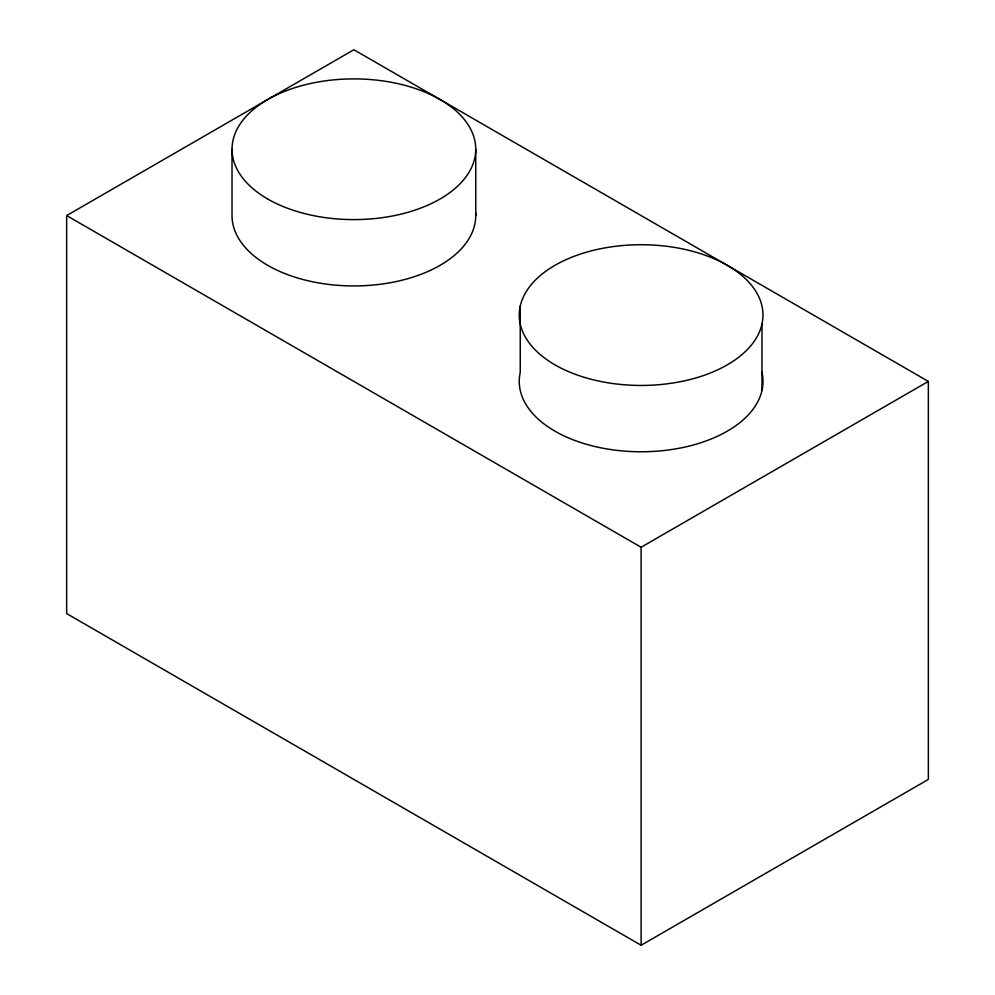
<?xml version="1.0" encoding="UTF-8"?>
<svg xmlns="http://www.w3.org/2000/svg" width="995" height="995" viewBox="0 0 995 995"><rect width="100%" height="100%" fill="white"/><g stroke="black" fill="none" stroke-linecap="round" stroke-linejoin="round"><path stroke-width="1.49" d="M66.653 215.579L353.884 49.75L928.347 381.408L928.347 779.421L641.116 945.25L66.653 613.592L66.653 215.579L641.116 547.25L928.347 381.408M761.983 324.071A121.863 70.359 0 0 1 567.2 371.023A121.863 70.359 0 0 1 594.164 250.155A121.863 70.359 0 0 1 761.983 324.071L761.983 390.401M641.116 547.25L641.116 945.25M520.248 306.087L520.248 372.428A121.863 70.359 0 0 0 641.452 451.767A121.863 70.359 0 0 0 761.896 372.03M475.747 149.25L475.747 215.579M232.022 149.25L232.022 215.579A121.863 70.359 0 0 0 356.322 285.926A121.863 70.359 0 0 0 475.647 212.768M267.717 199A121.863 70.359 0 0 0 471.593 167.458A121.863 70.359 0 0 0 322.343 81.291A121.863 70.359 0 0 0 267.717 199"/></g></svg>
